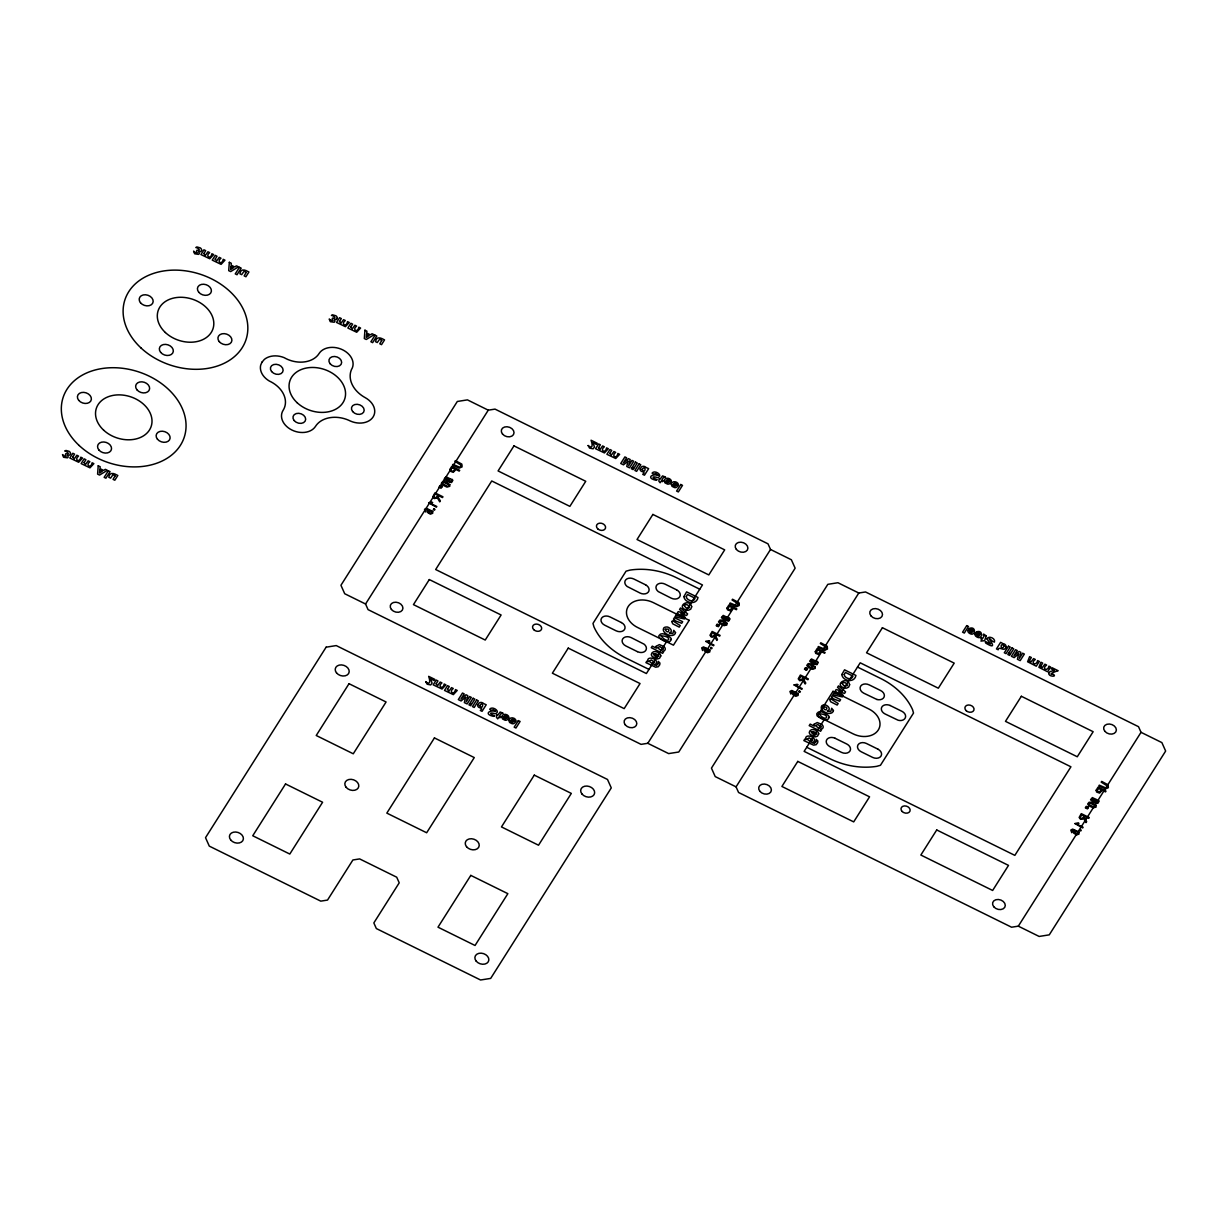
<?xml version="1.0" encoding="UTF-8"?>
<svg xmlns="http://www.w3.org/2000/svg" width="1227" height="1227" viewBox="0 0 1227 1227"><rect width="100%" height="100%" fill="white"/><g stroke="black" fill="none" stroke-linecap="round" stroke-linejoin="round"><path stroke-width="1.5" d="M434.22 495.877L433.99 496.996L435.554 497.947L438.008 495.355L435.37 494.052M261.949 362.18L260.676 365.171A18.298 13.727 18.2 0 0 269.357 381.045A26.718 20.046 18.2 0 1 283.1 410.339A18.221 13.666 18.2 0 0 291.903 430.033A18.221 13.666 18.2 0 0 315.523 426.336A26.703 20.031 18.2 0 1 350.401 421.045A18.236 13.681 18.2 0 0 373.131 416.904A18.236 13.681 18.2 0 0 365.217 397.655A28.834 21.626 18.2 0 1 351.489 369.526A18.221 13.666 18.2 0 0 342.686 349.833A18.221 13.666 18.2 0 0 319.081 353.529A25.43 19.08 18.2 0 1 284.173 357.655A18.298 13.727 18.2 0 0 264.311 359.45L261.719 362.502M365.554 604.006L488.269 410.171L495.018 409.112L768.01 543.837L770.525 549.466L791.369 559.757L795.142 568.193L678.761 752.013L668.638 753.593L647.795 743.301L641.046 744.36L368.069 609.635L365.554 604.006L344.71 593.73L340.937 585.279L457.318 401.474L467.441 399.879L488.269 410.171M666.506 641.752L646.384 673.531L435.662 569.527L491.736 480.969L702.457 584.957L682.243 616.89M647.795 743.301L770.525 549.466M736.062 786.86L858.793 593.024L865.541 591.966L1138.518 726.691L1141.033 732.32L1161.877 742.596L1165.65 751.047L1049.269 934.851L1039.146 936.446L1018.318 926.155L1011.569 927.213L738.577 792.489L736.062 786.86L715.218 776.584L711.445 768.133L827.826 584.328L837.949 582.733L858.793 593.024M824.237 719.589L804.13 751.369L1014.852 855.372L1070.926 766.798L860.204 662.81L839.974 694.743L833.854 693.209L832.872 694.758L842.336 696.921L843.286 695.402L838.624 691.767L844.575 693.378L845.541 691.844L838.486 685.893L837.52 687.411L842.213 691.2L836.17 689.559L835.204 691.077L839.974 694.743M1018.318 926.155L1141.033 732.32M1086.555 806.814L1086.478 808.256L1087.812 808.056L1086.324 806.308L1085.343 807.841L1087.49 808.884L1088.456 807.351L1087.597 806.507M699.773 589.221L676.583 577.764A62.454 46.841 18.2 0 0 629.85 570.126L626.046 571.184L592.978 623.423L593.945 626.844A62.454 46.841 18.2 0 0 625.801 657.979L648.991 669.421M857.504 667.059L880.695 678.5A62.454 46.841 18.2 0 1 912.551 709.635L913.517 713.056L880.449 765.295L876.645 766.354A62.454 46.841 18.2 0 1 829.912 758.715L806.722 747.274M449.772 484.573L449.772 486.291L446.919 487.073L442.717 485.11L441.383 483.223L442.763 481.459L444.481 481.505L449.772 484.573M726.921 623.178L726.921 624.88L724.068 625.663L719.866 623.699L718.531 621.813L719.912 620.064L721.645 620.095L726.921 623.178M815.188 666.736L815.188 668.454L812.335 669.221L808.133 667.258L806.799 665.371L808.179 663.623L809.897 663.654L815.188 666.736M1096.079 805.357L1096.079 807.075L1093.211 807.841L1089.024 805.878L1087.674 803.992L1089.07 802.243L1090.788 802.274L1096.079 805.357M432.717 511.383L432.702 513.254L430.386 514.174L427.287 512.303L427.333 510.739L429.281 509.865L425.984 509.205L425.478 511.92L424.527 509.312L426.352 508.315L432.717 511.383M709.866 649.973L709.85 651.859L707.534 652.764L704.436 650.893L704.482 649.344L706.43 648.47L703.132 647.795L702.626 650.525L701.675 647.902L703.5 646.905L709.866 649.973M798.133 693.531L798.117 695.418L795.786 696.322L792.703 694.451L792.749 692.902L794.682 692.028L791.4 691.353L790.878 694.083L789.927 691.461L791.768 690.464L798.133 693.531M1079.008 832.151L1078.993 834.038L1076.677 834.943L1073.594 833.072L1073.625 831.523L1075.573 830.648L1072.291 829.973L1071.769 832.704L1070.818 830.081L1072.643 829.084L1079.008 832.151M501.751 716.875L502.533 718.976L505.064 720.203A3.052 2.301 18.2 0 0 507.027 719.958L508.576 718.424L504.205 716.277L505.769 715.602L508.929 717.672C509.021 713.976 502.303 712.841 501.751 716.875M508.822 720.372L509.619 722.473L512.134 723.7A3.052 2.301 18.2 0 0 514.098 723.455L515.647 721.921L511.276 719.758L512.855 719.083L516.015 721.169C516.107 717.473 509.374 716.338 508.822 720.372M664.16 480.754L664.957 482.855L667.473 484.082A3.052 2.301 18.2 0 0 669.436 483.837L670.985 482.303L666.614 480.156L668.194 479.481L671.338 481.551C671.445 477.855 664.712 476.72 664.16 480.754M671.246 484.251L672.028 486.352L674.543 487.579A3.052 2.301 18.2 0 0 676.506 487.334L678.056 485.8L673.684 483.637L675.264 482.963L678.424 485.048C678.516 481.352 671.783 480.217 671.246 484.251M438.131 497.134L440.34 500.907L439.741 501.858L437.441 497.978L434.235 498.53L432.84 496.69L434.971 492.855L442.947 496.797L442.472 497.548L438.929 495.815L438.131 497.134M683.914 596.583C684.651 603.255 696.568 605.463 697.994 597.503L686.614 591.874L683.914 596.583M715.295 635.724L717.488 639.497L716.89 640.463L714.589 636.583L711.399 637.12L709.988 635.279L712.135 631.46L720.096 635.387L719.62 636.153L716.077 634.405L715.295 635.724M803.547 679.283L805.756 683.056L805.157 684.022L802.857 680.141L799.651 680.678L798.256 678.838L800.387 675.019L808.363 678.945L807.872 679.712L804.345 677.964L803.547 679.283M841.845 674.528C842.581 681.2 854.498 683.408 855.925 675.433L844.544 669.819L841.845 674.528M1084.438 817.903L1086.647 821.676L1086.033 822.642L1083.732 818.762L1080.542 819.314L1079.147 817.458L1081.278 813.639L1089.254 817.565L1088.763 818.332L1085.22 816.584L1084.438 817.903M657.887 663.838L656.491 665.525L653.838 664.482L654.651 664.39A3.175 2.377 18.2 0 0 656.292 663.362C658.454 658.239 645.663 655.387 648.009 661.736L646.859 661.169L645.923 662.641L655.617 667.197L658.239 666.752L659.712 664.819L659.942 663.04L658.255 661.384L657.887 663.838M675.51 632.595C674.221 639.144 660.463 633.316 663.807 627.933A3.804 2.853 18.2 0 1 665.663 627.089C669.068 625.847 674.298 631.828 669.252 632.948L672.81 633.638L673.761 630.31L675.51 632.595M815.817 741.783L814.421 743.47L811.768 742.427L812.581 742.335A3.175 2.377 18.2 0 0 814.222 741.307C816.384 736.169 803.593 733.317 805.955 739.682L804.789 739.114L803.854 740.587L813.547 745.142L816.17 744.697L817.642 742.764L817.872 740.985L816.185 739.329L815.817 741.783M833.44 710.54C832.151 717.074 818.394 711.261 821.737 705.878A3.804 2.853 18.2 0 1 823.593 705.019C826.998 703.792 832.228 709.773 827.182 710.893L830.74 711.583L831.691 708.255L833.44 710.54M428.284 511.03L429.358 513.024L431.904 512.855L430.738 510.739L428.284 511.03M449.926 478.683L449.88 480.248L447.962 481.107L451.321 481.766L451.751 479.082L452.87 480.309L451.521 482.548L447.119 481.613L444.281 478.975L446.061 476.812L449.926 478.683M705.433 649.62L706.507 651.614L709.053 651.445L707.887 649.328L705.433 649.62M727.074 617.288L727.028 618.853L725.111 619.696L728.47 620.356L728.899 617.672L730.034 618.914L728.669 621.138L724.267 620.218L721.43 617.564L723.209 615.417L727.074 617.288M793.7 693.178L794.774 695.172L797.32 695.003L796.139 692.887L793.7 693.178M815.341 660.847L815.295 662.411L813.363 663.255L816.737 663.914L817.151 661.23L818.286 662.473L816.937 664.697L812.519 663.776L809.697 661.123L811.476 658.976L815.341 660.847M1074.591 831.799L1075.65 833.808L1078.196 833.624L1077.03 831.507L1074.591 831.799M1096.217 799.467L1096.171 801.032L1094.254 801.891L1097.613 802.535L1098.042 799.851L1099.177 801.093L1097.828 803.317L1093.41 802.397L1090.573 799.759L1092.367 797.596L1096.217 799.467M448.944 478.944L447.916 480.57L445.263 478.223L448.944 478.944M477.778 705.126C476.996 708.991 484.68 707.059 480.309 710.464L482.058 711.323L486.214 704.743L483.591 703.577A2.745 2.055 18.2 0 0 480.846 702.442A3.359 2.515 18.2 0 0 479.128 703.01L477.778 705.126M640.187 469.005C639.42 472.87 647.089 470.938 642.718 474.343L644.466 475.202L648.638 468.622L646 467.456A2.745 2.055 18.2 0 0 643.255 466.321A3.359 2.515 18.2 0 0 641.537 466.889L640.187 469.005M726.093 617.534L725.065 619.16L722.412 616.828L726.093 617.534M814.36 661.092L813.332 662.718L810.679 660.387L814.36 661.092M1095.236 799.728L1094.208 801.338L1091.57 799.007L1095.236 799.728M439.68 486.367L440.186 487.487L441.521 487.272L441.014 486.153L439.68 486.367M716.829 624.957L717.335 626.077L718.669 625.862L718.163 624.758L716.829 624.957M805.096 668.516L805.602 669.635L806.937 669.436L806.43 668.316L805.096 668.516M442.165 486.582L441.183 488.116L439.051 487.058L440.018 485.524L442.165 486.582M719.313 625.172L718.332 626.706L716.2 625.663L717.166 624.114L719.313 625.172M807.565 668.73L806.599 670.264L804.467 669.221L805.433 667.672L807.565 668.73M986.922 638.853L990.603 643.884L985.496 641.598A2.868 2.147 18.2 0 0 985.695 643.04C1002.428 653.285 981.753 631.184 992.597 641.353L994.453 642.104C995.879 638.393 988.533 635.203 986.922 638.853M663.101 648.976L660.724 650.203L657.534 647.703L659.881 646.568L663.101 648.976M821.032 726.921L818.654 728.132L815.464 725.648L817.811 724.513L821.032 726.921M98.221 465.8L97.608 474.113L99.556 475.079L107.362 470.309L105.369 469.312L103.62 470.416L99.985 468.622L100.169 466.751L98.221 465.8M229.326 262.317L228.713 270.646L230.661 271.596L238.467 266.826L236.458 265.845L234.725 266.949L231.09 265.139L231.274 263.284L229.326 262.317M364.94 330.216L364.327 338.545L366.275 339.496L374.082 334.726L372.088 333.744L370.339 334.833L366.704 333.038L366.904 331.183L364.94 330.216M479.696 705.602C483.285 711.338 483.944 699.666 479.696 705.602M642.12 469.481C645.693 475.217 646.353 463.545 642.12 469.481M968.011 630.555L967.965 631.169A3.052 2.301 18.2 0 0 968.763 632.779C975.511 638.377 976.937 625.126 969.177 628.531C972.49 628.914 977.029 633.347 968.624 629.206L968.011 630.555M975.097 634.052L975.036 634.666A3.052 2.301 18.2 0 0 975.833 636.261C982.582 641.859 984.008 628.623 976.247 632.028C979.56 632.411 984.1 636.844 975.71 632.687L975.097 634.052M449.864 469.496L450.278 471.229L453.269 472.318L455.969 469.512L459.205 471.107L459.696 470.34L451.72 466.413L449.864 469.496M727.028 608.086L727.427 609.819L730.418 610.923L733.117 608.101L736.353 609.696L736.844 608.945L728.869 605.003L727.028 608.086M815.28 651.644L815.679 653.377L818.685 654.482L821.384 651.66L824.621 653.255L825.111 652.503L817.136 648.562L815.28 651.644M1096.171 790.265L1096.57 792.013L1099.561 793.102L1102.275 790.28L1105.512 791.89L1105.987 791.124L1098.027 787.197L1096.171 790.265M99.847 470.002L99.525 473.055L102.332 471.229L99.847 470.002M230.952 266.535L230.63 269.572L233.437 267.762L230.952 266.535M366.566 334.434L366.26 337.471L369.051 335.661L366.566 334.434M691.691 606.767L690.74 609.175L688.608 610.172A4.617 3.466 18.2 0 1 685.878 609.896C675.908 606.276 689.712 597.718 691.691 606.767M849.621 684.712L848.67 687.12L846.538 688.117A4.617 3.466 18.2 0 1 843.808 687.841C833.839 684.206 847.642 675.663 849.621 684.712M425.738 681.645L427.149 684.221L430.677 684.942L432.088 683.178L430.585 678.822L434.051 680.54L434.787 679.359L428.668 676.353C430.754 682.243 429.741 685.203 425.738 681.645M588.147 445.524L589.558 448.1L593.101 448.821L594.497 447.057L592.994 442.702L596.46 444.419L597.196 443.254L591.077 440.232C593.178 446.122 592.15 449.082 588.147 445.524M1004.115 645.877C1001.094 652.427 999.33 641.261 1004.115 645.877M656.077 646.384L656.368 648.163L652.258 646.138L651.261 647.718L662.657 653.331L663.577 651.859L662.365 651.261L663.96 650.923A3.436 2.577 18.2 0 0 665.249 649.006L665.172 648.408A4.202 3.144 18.2 0 0 663.884 646.552L659.344 644.589L656.077 646.384M686.261 596.644C686.522 600.248 693.853 602.994 695.034 598.209L687.488 594.497L686.261 596.644M814.007 724.329L814.299 726.108L810.188 724.083L809.191 725.648L820.587 731.277L821.507 729.804L820.296 729.206L821.891 728.869A3.436 2.577 18.2 0 0 823.179 726.951L823.102 726.353A4.202 3.144 18.2 0 0 821.814 724.497L817.274 722.534L814.007 724.329M844.191 674.589C844.452 678.178 851.783 680.939 852.964 676.154L845.418 672.427L844.191 674.589M671.246 639.482C669.482 644.911 661.675 640.264 659.267 637.427A3.359 2.515 18.2 0 1 658.976 635.586C661.491 631.307 667.473 635.387 670.279 637.457A3.758 2.822 18.2 0 1 671.261 639.482M829.176 717.427C827.412 722.856 819.605 718.209 817.197 715.372A3.359 2.515 18.2 0 1 816.906 713.531C819.421 709.252 825.403 713.332 828.21 715.402A3.758 2.822 18.2 0 1 829.191 717.427M684.237 605.524L685.985 607.902L689.451 607.702L687.841 605.003L685.694 604.482L684.237 605.524M842.167 683.454L843.915 685.832L847.382 685.648L845.771 682.933L843.624 682.427L842.167 683.454M671.813 621.506L672.703 623.791L679.237 627.135L680.233 625.555L673.96 621.568A1.963 1.472 18.2 0 1 674.865 620.663L681.675 623.285L682.672 621.706L674.421 617.641L673.5 619.098L674.712 619.696L671.813 621.506M829.743 699.436L830.633 701.737L837.167 705.065L838.164 703.5L831.891 699.513A1.963 1.472 18.2 0 1 832.796 698.608L839.605 701.215L840.602 699.651L832.351 695.571L831.431 697.043L832.642 697.642L829.743 699.436M70.552 453.683L69.801 455.079L67.562 455.294L68.175 456.873A2.301 1.733 18.2 0 1 67.47 457.824L63.543 457.272L62.5 454.573C63.129 455.877 68.068 458.008 65.368 454.818L65.829 453.699C71.35 455.125 66.028 450.57 64.724 451.03A3.052 2.285 18.2 0 1 66.151 450.493L69.126 451.337A3.298 2.469 18.2 0 1 70.322 452.686L70.552 453.683M201.657 250.201L200.906 251.612L198.667 251.826L199.28 253.406A2.301 1.733 18.2 0 1 198.575 254.357L194.648 253.805L193.605 251.106C194.234 252.394 199.157 254.526 196.473 251.351L196.934 250.216C202.455 251.658 197.133 247.087 195.829 247.563A3.052 2.285 18.2 0 1 197.256 247.026L200.231 247.869A3.298 2.469 18.2 0 1 201.427 249.204L201.657 250.201M337.272 318.1L336.52 319.495L334.281 319.726L334.894 321.29A2.301 1.733 18.2 0 1 334.189 322.241L330.262 321.689L329.235 318.989C329.848 320.293 334.787 322.425 332.103 319.235L332.548 318.115C338.069 319.557 332.747 314.986 331.443 315.446A3.052 2.285 18.2 0 1 332.885 314.91L335.861 315.768A3.298 2.469 18.2 0 1 337.042 317.103L337.272 318.1M1048.84 672.887C1047.643 676.813 1057.735 677.166 1053.349 674.313C1046.892 674.635 1055.711 671.307 1058.165 670.74L1052.045 667.718L1051.309 668.899C1058.932 671.813 1050.22 669.727 1048.84 672.887M660.816 655.878L659.589 658.224L657.534 658.914L656.23 658.776L656.859 657.028L658.853 656.046L657.442 654.313L654.942 658.255L652.166 656.353A3.819 2.868 18.2 0 1 651.353 654.328C652.335 649.436 660.325 651.828 660.816 655.878M818.746 733.823L817.519 736.169L815.464 736.844L814.161 736.721L814.789 734.973L816.783 733.991L815.372 732.258L812.872 736.2L810.096 734.298A3.819 2.868 18.2 0 1 809.283 732.274C810.265 727.366 818.256 729.774 818.746 733.823M1029.315 660.832L1031.002 661.982L1033.579 658.608L1035.327 659.466C1029.698 663.485 1036.784 666.215 1037.567 660.571L1039.315 661.43L1036.294 666.2L1027.597 661.767L1029.606 656.644L1031.355 657.503L1029.315 660.832M1040.619 666.414L1042.321 667.565L1044.898 664.19L1046.631 665.049C1041.002 669.068 1048.103 671.798 1048.886 666.154L1050.619 667.013L1047.613 671.783L1038.901 667.35L1040.925 662.227L1042.674 663.086L1040.619 666.414M711.369 634.466L711.154 635.586L712.703 636.537L715.157 633.945L712.534 632.657L711.369 634.466M799.636 678.025L799.406 679.144L800.97 680.095L803.424 677.519L800.786 676.215L799.636 678.025M1080.527 816.645L1080.297 817.765L1081.846 818.716L1084.315 816.139L1081.677 814.835L1080.527 816.645M1018.625 653.96L1017.428 659.267L1020.189 660.617L1024.346 654.052L1022.643 653.209L1019.361 658.378L1020.833 652.319L1019.07 651.445L1013.977 655.724L1017.26 650.555L1015.557 649.712L1011.385 656.276L1014.146 657.641L1018.625 653.96M465.57 697.304L464.358 702.596L467.119 703.945L471.291 697.381L469.573 696.537L466.306 701.706L467.763 695.648L465.999 694.773L460.923 699.053L464.189 693.884L462.487 693.04L458.331 699.605L461.076 700.97L465.57 697.304M627.979 461.183L626.782 466.475L629.543 467.824L633.699 461.26L631.982 460.416L628.715 465.585L630.187 459.527L628.408 458.653L623.331 462.932L626.614 457.763L624.896 456.919L620.739 463.484L623.485 464.849L627.979 461.183M986.309 635.954L984.575 640.678L980.956 641.092L982.029 639.42L980.833 638.822L981.462 637.825L982.658 638.408L984.269 635.801L983.18 635.126L983.655 634.068L986.309 635.954M665.249 629.267C667.457 635.755 672.227 627.611 665.249 629.267M823.179 707.212C825.388 713.7 830.158 705.54 823.179 707.212M495.478 711.384C489.726 709.62 483.561 714.145 493.361 716.338A2.868 2.147 18.2 0 0 494.849 715.74C491.352 714.85 487.211 711.583 495.509 713.715C501.076 711.614 492.288 705.525 489.665 709.252L491.383 710.264L493.361 709.697L495.478 711.384M657.887 475.263C652.15 473.499 645.969 478.024 655.785 480.217A2.868 2.147 18.2 0 0 657.258 479.619C653.761 478.729 649.62 475.478 657.933 477.594C663.5 475.493 654.697 469.404 652.074 473.131L653.792 474.143L655.77 473.576L657.887 475.263M461.398 465.401L459.864 467.303L453.008 464.389L452.518 465.14L459.159 468.162L462.058 466.904L461.843 464.097L455.386 460.631L454.91 461.383L461.398 465.401M738.547 603.991L737.013 605.893L730.157 602.978L729.682 603.745L736.307 606.767L739.206 605.494L739.007 602.702L732.534 599.221L732.059 599.988L738.547 603.991M826.814 647.549L825.265 649.451L818.424 646.537L817.934 647.304L824.575 650.325L827.458 649.052L827.259 646.261L820.802 642.779L820.326 643.546L826.814 647.549M1107.705 786.185L1106.156 788.071L1099.3 785.157L1098.825 785.924L1105.466 788.946L1108.349 787.673L1108.15 784.881L1101.693 781.4L1101.202 782.166L1107.705 786.185M654.42 662.35L652.058 663.516L649.052 661.092L651.384 659.957L654.42 662.35M812.351 740.295L809.989 741.445L806.983 739.037L809.314 737.902L812.351 740.295M1006.002 646.767C1004.852 652.871 998.686 645.264 998.195 649.773L996.462 648.914L1000.618 642.335L1003.134 643.7A2.745 2.055 18.2 0 1 1005.649 645.172A3.359 2.515 18.2 0 1 1006.002 646.767M653.408 653.914L654.605 656.031L656.092 653.684L653.408 653.914M811.338 731.844L812.535 733.976L814.022 731.614L811.338 731.844M72.792 457.058L74.295 458.821L76.841 455.232L78.574 456.107C73.651 459.68 79.832 463.438 80.798 457.196L82.546 458.054L78.666 462.257L69.832 458.024L72.838 453.269L74.586 454.128L72.792 457.058M84.096 462.64L85.599 464.404L88.145 460.815L89.893 461.689C84.954 465.263 91.151 469.021 92.117 462.778L93.865 463.637L89.985 467.84L81.151 463.607L84.157 458.852L85.905 459.711L84.096 462.64M203.897 253.575L205.4 255.339L207.93 251.765L209.679 252.624C204.756 256.213 210.937 259.955 211.903 253.728L213.651 254.587L209.771 258.774L200.937 254.556L203.943 249.802L205.691 250.661L203.897 253.575M215.2 259.158L216.704 260.922L219.25 257.348L220.998 258.207C216.059 261.796 222.256 265.538 223.222 259.311L224.97 260.17L221.09 264.357L212.256 260.139L215.262 255.385L217.01 256.244L215.2 259.158M339.511 321.474L341.014 323.238L343.56 319.664L345.308 320.523C340.37 324.112 346.566 327.854 347.532 321.612L349.266 322.486L345.4 326.673L336.551 322.456L339.572 317.686L341.321 318.56L339.511 321.474M350.83 327.057L352.333 328.821L354.864 325.247L356.612 326.106C351.689 329.695 357.87 333.437 358.836 327.195L360.585 328.069L356.704 332.256L347.87 328.038L350.876 323.268L352.624 324.143L350.83 327.057M436.152 683.853L437.656 685.617L440.202 682.043L441.95 682.902C437.011 686.476 443.208 690.234 444.174 683.991L445.907 684.85L442.027 689.053L433.192 684.835L436.214 680.065L437.947 680.924L436.152 683.853M447.472 689.436L448.959 691.2L451.505 687.626L453.254 688.485C448.315 692.059 454.511 695.816 455.478 689.574L457.226 690.448L453.346 694.635L444.511 690.418L447.518 685.648L449.266 686.506L447.472 689.436M598.561 447.732L600.064 449.496L602.61 445.922L604.359 446.781C599.42 450.37 605.617 454.113 606.583 447.87L608.331 448.745L604.451 452.932L595.601 448.714L598.623 443.944L600.371 444.803L598.561 447.732M609.88 453.315L611.383 455.079L613.929 451.505L615.663 452.364C610.739 455.953 616.92 459.696 617.887 453.453L619.635 454.327L615.755 458.515L606.92 454.297L609.942 449.527L611.675 450.386L609.88 453.315M661.077 635.877C668.393 645.647 673.822 636.046 661.077 635.877M819.007 713.823C826.323 723.593 831.753 713.991 819.007 713.823M969.882 630.831C968.931 634.236 975.879 631.982 969.882 630.831M976.953 634.313C976.002 637.733 982.95 635.463 976.953 634.313M115.016 476.015L113.068 479.374L114.817 480.232L117.823 475.462L116.197 474.665C115.031 473.913 109.28 471.245 108.804 477.272L110.553 478.131L113.083 474.619L115.016 476.015M246.121 272.532L244.173 275.891L245.906 276.75L248.928 271.995L247.302 271.198C246.136 270.431 240.385 267.777 239.909 273.79L241.658 274.649L244.188 271.152L246.121 272.532M381.735 340.431L379.787 343.79L381.536 344.649L384.542 339.894L382.931 339.081C381.75 338.33 376.014 335.677 375.539 341.689L377.272 342.548L379.803 339.035L381.735 340.431M503.745 717.059C502.794 720.464 509.742 718.209 503.745 717.059M510.815 720.556C509.865 723.961 516.812 721.706 510.815 720.556M666.154 480.938C665.203 484.343 672.151 482.088 666.154 480.938M673.24 484.435C672.273 487.84 679.221 485.585 673.24 484.435M451.245 469.113L451.03 470.57L453.039 471.398L455.033 469.051L452.18 467.64L451.245 469.113M728.393 607.702L728.194 609.159L730.188 609.988L732.182 607.641L729.329 606.23L728.393 607.702M816.661 651.261L816.446 652.718L818.455 653.546L820.449 651.2L817.596 649.789L816.661 651.261M1097.552 789.881L1097.337 791.338L1099.346 792.167L1101.325 789.82L1098.487 788.409L1097.552 789.881M108.329 470.785L104.157 477.349L105.905 478.208L110.077 471.643L108.329 470.785M239.434 267.302L235.262 273.882L237.01 274.741L241.182 268.161L239.434 267.302M375.048 335.201L370.891 341.766L372.64 342.64L376.796 336.06L375.048 335.201M326.121 647.181L205.522 837.673L209.296 846.124L320.768 901.139L327.517 900.081L352.901 859.974L359.649 858.915L396.704 877.198L399.22 882.827L373.836 922.934L376.352 928.563L480.555 979.99L490.677 978.41L611.276 787.903L607.503 779.467L336.244 645.586L326.121 647.181M428.652 502.779L436.367 507.196L436.812 506.475L430.585 503.407L432.656 502.579L431.705 502.104L428.652 502.779M433.852 508.837L433.346 509.65L434.465 510.202L434.971 509.389L433.852 508.837M285.538 783.961L252.747 835.756L289.802 854.053L322.594 802.243L285.538 783.961M349.02 683.7L316.229 735.494L353.269 753.792L386.076 701.982L349.02 683.7M429.312 579.558L413.453 604.62L485.232 640.049L501.107 614.988L429.312 579.558M513.96 445.876L498.085 470.938L569.865 506.368L585.739 481.291L513.96 445.876M434.435 737.918L386.827 813.118L426.659 832.765L474.266 757.58L434.435 737.918M469.68 703.684L468.944 704.85L470.677 705.709L471.413 704.543L469.68 703.684M473.101 698.27L470.079 703.04L471.828 703.899L474.849 699.129L473.101 698.27M476.628 700.019L472.472 706.583L474.22 707.458L478.377 700.878L476.628 700.019M632.089 467.564L631.353 468.729L633.101 469.588L633.838 468.423L632.089 467.564M635.509 462.15L632.503 466.92L634.236 467.778L637.258 463.008L635.509 462.15M639.052 463.898L634.88 470.478L636.629 471.337L640.785 464.757L639.052 463.898M496.858 714.927L496.429 717.274L497.717 718.884L498.775 717.197L499.972 717.78L500.601 716.783L499.42 716.2L501.091 713.608L503.085 713.178L500.156 712.028L497.656 715.326L496.858 714.927M659.282 478.806L658.838 481.153L660.126 482.763L661.2 481.076L662.381 481.659L663.025 480.662L661.828 480.079L663.5 477.487L665.494 477.058L662.565 475.907L660.08 479.205L659.282 478.806M518.346 720.602L514.19 727.182L515.938 728.04L520.095 721.461L518.346 720.602M568.254 648.117L552.38 673.194L624.175 708.623L640.049 683.546L568.254 648.117M652.887 514.435L637.028 539.512L708.807 574.926L724.682 549.865L652.887 514.435M680.77 484.481L676.598 491.061L678.347 491.92L682.503 485.355L680.77 484.481M470.8 875.388L437.993 927.183L475.048 945.48L507.855 893.67L470.8 875.388M534.282 775.127L501.475 826.921L538.53 845.219L571.322 793.409L534.282 775.127M675.924 615.264L674.942 616.813L684.405 618.975L685.356 617.457L680.694 613.822L686.645 615.433L687.611 613.899L680.556 607.948L679.589 609.482L684.283 613.255L678.24 611.613L677.273 613.132L682.043 616.798L675.924 615.264M689.191 620.325L673.454 645.172L637.672 627.518A19.356 14.509 18.2 0 1 628.117 606.629A19.356 14.509 18.2 0 1 653.132 602.518L689.191 620.325M705.801 641.384L713.516 645.785L713.961 645.08L707.734 641.997L709.804 641.169L708.853 640.709L705.801 641.384M711 647.442L710.494 648.239L711.614 648.792L712.12 647.994L711 647.442M794.068 684.942L801.783 689.344L802.228 688.638L795.986 685.556L798.071 684.727L797.121 684.267L794.068 684.942M799.268 691L798.762 691.798L799.881 692.35L800.387 691.553L799.268 691M833.026 691.307L817.305 716.154L853.072 733.823A19.356 14.509 18.2 0 0 878.241 730.065A19.356 14.509 18.2 0 0 869.099 709.114L833.026 691.307M797.78 761.4L781.906 786.461L853.701 821.891L869.56 796.829L797.78 761.4M882.412 627.718L866.538 652.779L938.333 688.209L954.207 663.132L882.412 627.718M966.738 625.617L962.582 632.196L964.33 633.055L968.486 626.476L966.738 625.617M1008.456 646.215L1004.299 652.779L1006.033 653.638L1010.204 647.074L1008.456 646.215M1008.563 653.362L1007.827 654.528L1009.576 655.387L1010.312 654.221L1008.563 653.362M1011.984 647.948L1008.977 652.718L1010.726 653.577L1013.732 648.807L1011.984 647.948M936.722 829.958L920.848 855.035L992.643 890.465L1008.502 865.388L936.722 829.958M1021.355 696.276L1005.48 721.353L1077.275 756.768L1093.15 731.706L1021.355 696.276M1074.959 823.562L1082.659 827.964L1083.119 827.259L1076.877 824.176L1078.947 823.348L1078.012 822.888L1074.959 823.562M1080.159 829.621L1079.653 830.418L1080.757 830.97L1081.263 830.173L1080.159 829.621M443.514 482.18L442.579 483.821L447.794 486.398L448.975 485.892L448.837 484.757L443.514 482.18M720.663 620.77L719.728 622.411L724.958 624.988L726.123 624.497L725.985 623.347L720.663 620.77M808.93 664.328L807.995 665.97L813.21 668.546L814.391 668.055L814.253 666.905L808.93 664.328M1089.821 802.949L1088.87 804.59L1094.101 807.167L1095.266 806.676L1095.144 805.541L1089.821 802.949M890.096 705.479L888.731 705.004A6.503 4.877 18.2 0 0 881.599 707.488A6.503 4.877 18.2 0 0 885.035 713.945L898.195 720.264A6.503 4.877 18.2 0 0 905.342 717.78A6.503 4.877 18.2 0 0 901.906 711.307L890.096 705.479M876.952 699.497L863.793 693.194A6.503 4.877 18.2 0 1 860.648 686.154A6.503 4.877 18.2 0 1 869.084 684.835L880.664 690.556A6.503 4.877 18.2 0 1 884.1 697.013A6.503 4.877 18.2 0 1 876.952 699.497M835.066 738.255L833.639 737.718A6.503 4.877 18.2 0 0 826.492 740.203A6.503 4.877 18.2 0 0 829.943 746.66L841.523 752.381A6.503 4.877 18.2 0 0 849.943 751.062A6.503 4.877 18.2 0 0 846.799 744.022L835.066 738.255M676.552 589.819L664.973 584.098A6.503 4.877 18.2 0 0 656.936 584.911A6.503 4.877 18.2 0 0 658.27 591.583L671.261 598.178A6.503 4.877 18.2 0 0 679.697 596.859A6.503 4.877 18.2 0 0 676.552 589.819M645.632 584.834L633.822 579.006A6.503 4.877 18.2 0 0 625.77 579.804A6.503 4.877 18.2 0 0 627.12 586.475L640.111 593.07A6.503 4.877 18.2 0 0 648.147 592.273A6.503 4.877 18.2 0 0 646.798 585.601L645.632 584.834M621.383 622.549L609.911 616.874A6.457 4.831 18.2 0 0 601.537 618.193A6.457 4.831 18.2 0 0 604.666 625.157L616.138 630.831A6.457 4.831 18.2 0 0 624.497 629.512A6.457 4.831 18.2 0 0 621.383 622.549M877.888 749.13L866.415 743.47A6.457 4.831 18.2 0 0 858.056 744.774A6.457 4.831 18.2 0 0 861.17 751.752L872.642 757.412A6.457 4.831 18.2 0 0 881.001 756.108A6.457 4.831 18.2 0 0 877.888 749.13M637.411 651.644L625.831 645.939A6.503 4.877 18.2 0 1 622.687 638.899A6.503 4.877 18.2 0 1 631.123 637.58L644.098 644.175A6.503 4.877 18.2 0 1 645.448 650.847A6.503 4.877 18.2 0 1 637.411 651.644M271.581 371.536A6.503 4.877 18.2 0 0 282.547 372.21A6.503 4.877 18.2 0 0 276.167 364.296A6.503 4.877 18.2 0 0 271.581 371.536M352.624 411.536A6.503 4.877 18.2 0 0 363.606 412.211A6.503 4.877 18.2 0 0 357.21 404.297A6.503 4.877 18.2 0 0 352.624 411.536M330.094 363.713A6.503 4.877 18.2 0 0 341.075 364.388A6.503 4.877 18.2 0 0 334.68 356.474A6.503 4.877 18.2 0 0 330.094 363.713M294.127 420.524A6.503 4.877 18.2 0 0 305.109 421.198A6.503 4.877 18.2 0 0 298.713 413.3A6.503 4.877 18.2 0 0 294.127 420.524M297.118 402.701A28.881 21.672 18.2 0 0 344.526 399.557A28.881 21.672 18.2 0 0 310.247 367.533A28.881 21.672 18.2 0 0 297.118 402.701M160.63 352.348A7.163 5.368 18.2 0 0 172.7 353.085A7.163 5.368 18.2 0 0 165.66 344.388A7.163 5.368 18.2 0 0 160.63 352.348M198.713 292.195A7.163 5.368 18.2 0 0 210.783 292.931A7.163 5.368 18.2 0 0 203.759 284.235A7.163 5.368 18.2 0 0 198.713 292.195M140.476 302.732A7.163 5.368 18.2 0 0 152.547 303.468A7.163 5.368 18.2 0 0 145.522 294.771A7.163 5.368 18.2 0 0 140.476 302.732M219.219 341.597A7.163 5.368 18.2 0 0 231.29 342.318A7.163 5.368 18.2 0 0 224.25 333.637A7.163 5.368 18.2 0 0 219.219 341.597M140.936 347.901A63.743 47.822 18.2 0 0 245.553 340.968A63.743 47.822 18.2 0 0 169.909 270.277A63.743 47.822 18.2 0 0 140.936 347.901M165.369 332.517A28.881 21.672 18.2 0 0 212.777 329.388A28.881 21.672 18.2 0 0 178.498 297.348A28.881 21.672 18.2 0 0 165.369 332.517M79.157 445.493A63.743 47.822 18.2 0 0 183.774 438.56A63.743 47.822 18.2 0 0 108.129 367.87A63.743 47.822 18.2 0 0 79.157 445.493M157.424 439.174A7.163 5.368 18.2 0 0 169.495 439.91A7.163 5.368 18.2 0 0 162.47 431.214A7.163 5.368 18.2 0 0 157.424 439.174M78.697 400.324A7.163 5.368 18.2 0 0 90.767 401.06A7.163 5.368 18.2 0 0 83.727 392.364A7.163 5.368 18.2 0 0 78.697 400.324M136.933 389.787A7.163 5.368 18.2 0 0 149.004 390.523A7.163 5.368 18.2 0 0 141.964 381.827A7.163 5.368 18.2 0 0 136.933 389.787M98.85 449.941A7.163 5.368 18.2 0 0 110.921 450.677A7.163 5.368 18.2 0 0 103.881 441.981A7.163 5.368 18.2 0 0 98.85 449.941M103.589 430.11A28.881 21.672 18.2 0 0 150.982 426.965A28.881 21.672 18.2 0 0 116.718 394.941A28.881 21.672 18.2 0 0 103.589 430.11M597.748 528.852A4.678 3.512 18.2 0 0 605.432 528.346A4.678 3.512 18.2 0 0 599.865 523.147A4.678 3.512 18.2 0 0 597.748 528.852M533.699 629.635A4.678 3.512 18.2 0 0 541.46 629.42A4.678 3.512 18.2 0 0 536.168 624.068A4.678 3.512 18.2 0 0 533.699 629.635M466.536 846.707A7.163 5.368 18.2 0 0 478.607 847.443A7.163 5.368 18.2 0 0 471.582 838.747A7.163 5.368 18.2 0 0 466.536 846.707M581.966 794.007A7.163 5.368 18.2 0 0 594.037 794.743A7.163 5.368 18.2 0 0 586.997 786.047A7.163 5.368 18.2 0 0 581.966 794.007M476.168 961.124A7.163 5.368 18.2 0 0 488.239 961.845A7.163 5.368 18.2 0 0 481.199 953.164A7.163 5.368 18.2 0 0 476.168 961.124M502.472 433.99A6.503 4.877 18.2 0 0 513.453 434.665A6.503 4.877 18.2 0 0 507.058 426.751A6.503 4.877 18.2 0 0 502.472 433.99M736.369 549.42A6.503 4.877 18.2 0 0 747.335 550.079A6.503 4.877 18.2 0 0 740.939 542.181A6.503 4.877 18.2 0 0 736.369 549.42M336.505 672.871A7.163 5.368 18.2 0 0 348.575 673.608A7.163 5.368 18.2 0 0 341.535 664.911A7.163 5.368 18.2 0 0 336.505 672.871M230.707 839.974A7.163 5.368 18.2 0 0 242.777 840.71A7.163 5.368 18.2 0 0 235.737 832.013A7.163 5.368 18.2 0 0 230.707 839.974M391.398 609.451A6.503 4.877 18.2 0 0 402.364 610.11A6.503 4.877 18.2 0 0 395.968 602.212A6.503 4.877 18.2 0 0 391.398 609.451M625.279 724.881A6.503 4.877 18.2 0 0 636.246 725.54A6.503 4.877 18.2 0 0 629.865 717.642A6.503 4.877 18.2 0 0 625.279 724.881M346.121 787.289A7.163 5.368 18.2 0 0 358.192 788.01A7.163 5.368 18.2 0 0 351.167 779.329A7.163 5.368 18.2 0 0 346.121 787.289M1104.821 731.261A6.503 4.877 18.2 0 0 1115.803 731.921A6.503 4.877 18.2 0 0 1109.407 724.022A6.503 4.877 18.2 0 0 1104.821 731.261M966.201 710.694A4.678 3.512 18.2 0 0 973.885 710.188A4.678 3.512 18.2 0 0 968.333 704.988A4.678 3.512 18.2 0 0 966.201 710.694M870.94 615.831A6.503 4.877 18.2 0 0 881.922 616.506A6.503 4.877 18.2 0 0 875.526 608.592A6.503 4.877 18.2 0 0 870.94 615.831M902.198 811.522A4.678 3.512 18.2 0 0 909.943 811.216A4.678 3.512 18.2 0 0 904.575 805.909A4.678 3.512 18.2 0 0 902.198 811.522M993.732 906.722A6.503 4.877 18.2 0 0 1004.714 907.382A6.503 4.877 18.2 0 0 998.318 899.483A6.503 4.877 18.2 0 0 993.732 906.722M759.85 791.292A6.503 4.877 18.2 0 0 770.832 791.952A6.503 4.877 18.2 0 0 764.436 784.053A6.503 4.877 18.2 0 0 759.85 791.292"/></g></svg>
